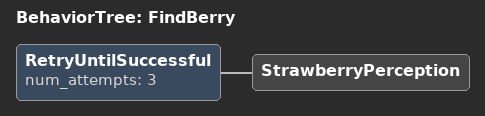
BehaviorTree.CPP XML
<root BTCPP_format="4">
  <BehaviorTree ID="FindBerry">
    <RetryUntilSuccessful num_attempts="3">
      <StrawberryPerception/>
    </RetryUntilSuccessful>
  </BehaviorTree>
</root>
